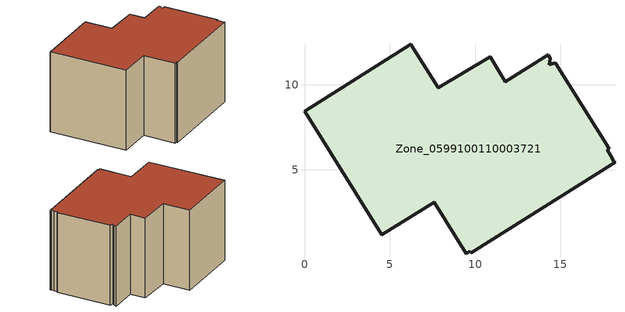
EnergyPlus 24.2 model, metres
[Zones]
Zone_0599100110003721
 floor ground (C_G): 17.75,6.2 17.97,5.84 18.13,5.51 18.2,5.46 9.78,0.15 9.69,0.22 9.47,0.09 7.62,3.1 4.53,1.2 0,8.43 6.24,12.37 7.84,9.82 10.88,11.63 11.78,10.19 14.29,11.74 14.42,11.54 14.34,11.18 14.71,11.3 17.85,6.23 z0
 wall outside (C_F): 4.53,1.2 7.62,3.1 9.47,0.09 9.69,0.22 9.78,0.15 18.2,5.46 18.13,5.51 17.97,5.84 17.75,6.2 17.85,6.23 14.71,11.3 14.34,11.18 14.42,11.54 14.29,11.74 11.78,10.19 10.88,11.63 7.84,9.82 6.24,12.37 0,8.43 4.53,1.2 z0:8.86
 roof outside (C_R): 17.75,6.2 17.85,6.23 14.71,11.3 14.34,11.18 14.42,11.54 14.29,11.74 11.78,10.19 10.88,11.63 7.84,9.82 6.24,12.37 0,8.43 4.53,1.2 7.62,3.1 9.47,0.09 9.69,0.22 9.78,0.15 18.2,5.46 18.13,5.51 17.97,5.84 z8.86
[BUILDING]
Pand.0599100110003721: North Axis=0; Terrain=City; Loads Convergence Tolerance Value=0.04; Temperature Convergence Tolerance Value=0.4; Solar Distribution=FullExterior; Maximum Number of Warmup Days=25; Minimum Number of Warmup Days=1
[Site:Location]
Rotterdam.The.Hague.AP_ZH_NLD Design_Conditions: Latitude=51.96; Longitude=4.45; Time Zone=1; Elevation=-4.5
[SITE:GROUNDTEMPERATURE:BUILDINGSURFACE]
18, 18, 18, 18, 18, 18, 18, 18, 18, 18, 18, 18
[MATERIAL] Thermal Absorptance=0.9; Solar Absorptance=0.7; Visible Absorptance=0.7
Name | Roughness | Thickness | Conductivity | Density | Specific Heat
G.D.2015-2018 | MediumSmooth | 0.15 | 0.0428571 | 540 | 1210
F.D.2015-2018 | Rough | 0.3 | 0.0666667 | 1920 | 840
R.D.2015-2018 | MediumRough | 0.2 | 0.0333333 | 1500 | 1000
[CONSTRUCTION]
C_G: G.D.2015-2018
C_F: F.D.2015-2018
C_R: R.D.2015-2018
[ZONE]
Zone_0599100110003721: Type=1; Multiplier=1; Ceiling Height=Autocalculate; Volume=Autocalculate; Floor Area=autocalculate; Part of Total Floor Area=Yes
[ZONEINFILTRATION:DESIGNFLOWRATE]
Infil_Zone_0599100110003721: Zone or ZoneList or Space or SpaceList=Zone_0599100110003721; Schedule=AlwaysOn; Design Flow Rate Calculation Method=Flow/Area; Flow Rate per Floor Area=0.0021; Constant Term Coefficient=1; Temperature Term Coefficient=0; Velocity Term Coefficient=0; Velocity Squared Term Coefficient=0
[HVACTEMPLATE:ZONE:IDEALLOADSAIRSYSTEM]
Zone_0599100110003721: Maximum Heating Supply Air Temperature=50; Minimum Cooling Supply Air Temperature=13; Maximum Heating Supply Air Humidity Ratio=0.0156; Minimum Cooling Supply Air Humidity Ratio=0.0077; Heating Limit=NoLimit; Cooling Limit=NoLimit; Dehumidification Control Type=ConstantSensibleHeatRatio; Cooling Sensible Heat Ratio=0.7; Dehumidification Setpoint=60; Humidification Control Type=None; Humidification Setpoint=30; Outdoor Air Method=None; Outdoor Air Flow Rate per Person=0.00944; Outdoor Air Flow Rate per Zone Floor Area=0; Outdoor Air Flow Rate per Zone=0; Demand Controlled Ventilation Type=None; Outdoor Air Economizer Type=NoEconomizer; Heat Recovery Type=None; Sensible Heat Recovery Effectiveness=0.7; Latent Heat Recovery Effectiveness=0.65
[ZONECONTROL:THERMOSTAT]
ThermostatControl_Zone_0599100110003721: Zone or ZoneList=Zone_0599100110003721; Control Type Schedule=DualSetpointControlType; Control 1=Thermostat_Zone_0599100110003721; Temperature Difference Between Cutout And Setpoint=0
[THERMOSTATSETPOINT:DUALSETPOINT]
Thermostat_Zone_0599100110003721: Heating Setpoint Temperature Schedule=HeatingSetpoint_Zone_0599100110003721; Cooling Setpoint Temperature Schedule=CoolingSetpoint_Zone_0599100110003721
[SCHEDULE:COMPACT]
HeatingSetpoint_Zone_0599100110003721: Through: 12/31, For: AllDays, Until: 24:00, 21
CoolingSetpoint_Zone_0599100110003721: Through: 12/31, For: AllDays, Until: 24:00, 24
DualSetpointControlType: Through: 12/31, For: AllDays, Until: 24:00, 4
AlwaysOn: Through: 12/31, For: AllDays, Until: 24:00, 1
